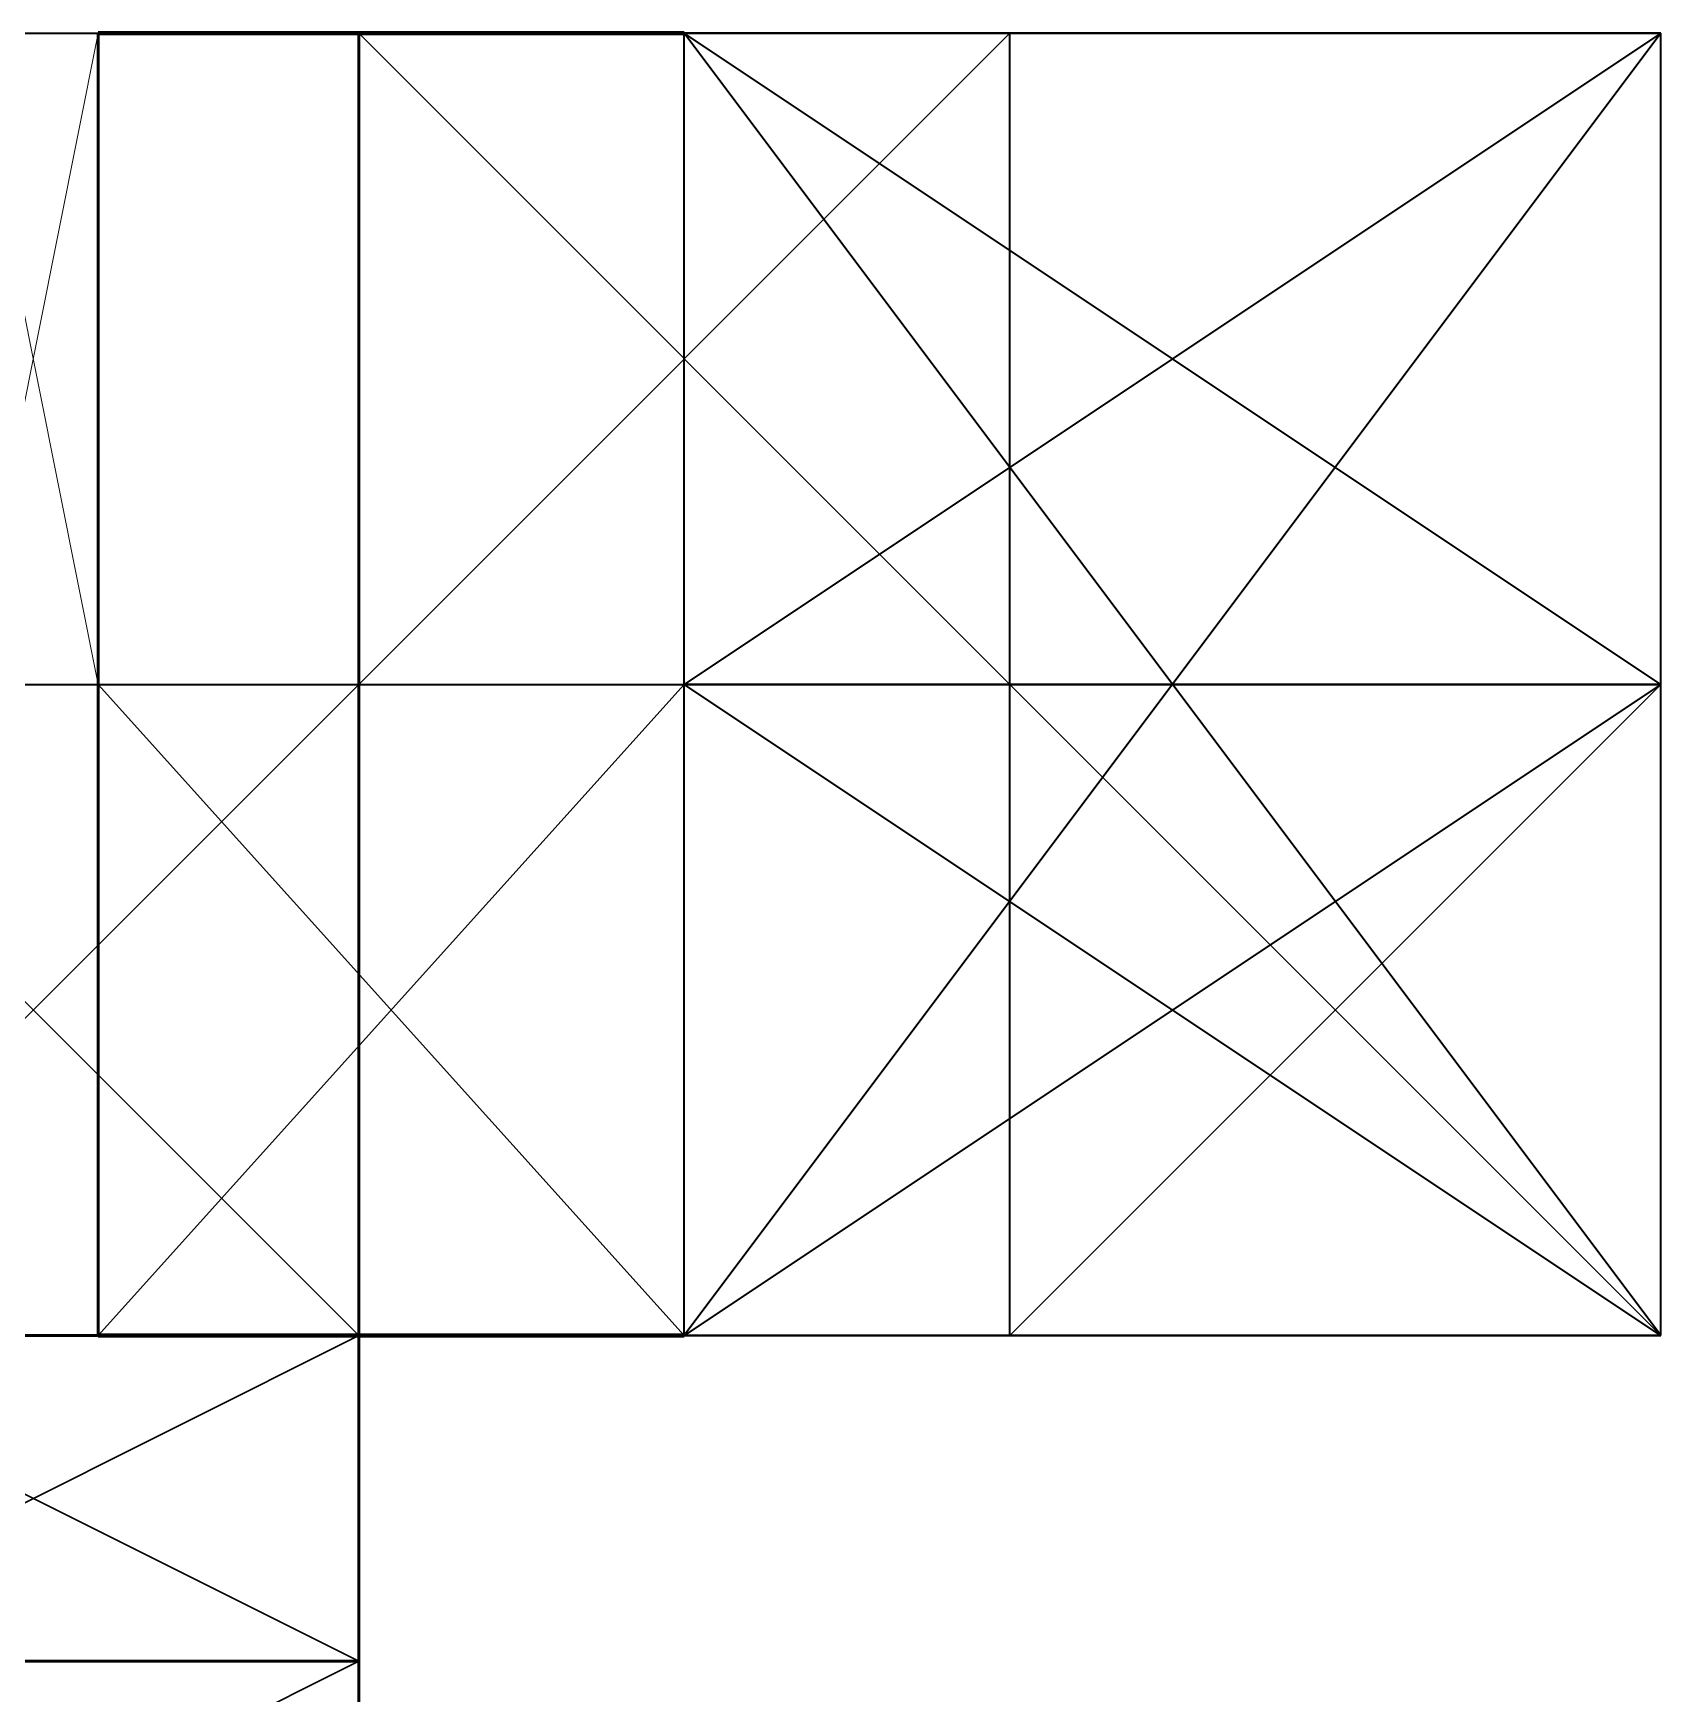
# Model space of a CAD drawing. Header units: metres. Extents: x 0 to 40, y 0 to 40.
# Drawn here: x 20 to 40, y 19.6 to 40 of the extents above; entities that cross this region are included whole.
import ezdxf

# ---------------------------------------------------------------- set-up
doc = ezdxf.new("R2010")
doc.units = ezdxf.units.M
for name, color, linetype, lineweight in [('beam_x', 3, 'Continuous', 35), ('beam_y', 30, 'Continuous', 35), ('brace_floor', 7, 'Continuous', 18), ('brace_space', 250, 'Continuous', 35), ('brace_xz', 1, 'Continuous', 25), ('brace_yz', 6, 'Continuous', 25), ('bridge_beam', 6, 'Continuous', 50), ('bridge_brace_bot', 220, 'Continuous', 30), ('bridge_brace_face', 230, 'Continuous', 30), ('bridge_brace_top', 210, 'Continuous', 30), ('bridge_column', 200, 'Continuous', 40), ('bridge_shear_yz', 10, 'Continuous', 40), ('bridge_truss_side', 6, 'Continuous', 35), ('column', 5, 'Continuous', 50), ('core_wall', 44, 'Continuous', 50), ('shear_wall_xz', 140, 'Continuous', 70)]:
    doc.layers.add(name, color=color, linetype=linetype, lineweight=lineweight)

msp = doc.modelspace()

# ---------------------------------------------------------------- linework, layer by layer
at = {"layer": 'beam_x'}
for p, q in [((16, 40), (24, 40)), ((16, 40, 9), (24, 40, 9)), ((16, 40, 15), (24, 40, 15)), ((16, 40, 21), (24, 40, 21)), ((16, 40, 27), (24, 40, 27)), ((16, 40, 33), (24, 40, 33)), ((16, 40, 39), (24, 40, 39)), ((16, 40, 45), (24, 40, 45)), ((16, 40, 51), (24, 40, 51)), ((16, 40, 57), (24, 40, 57)), ((16, 40, 63), (24, 40, 63)), ((16, 40, 69), (24, 40, 69)), ((16, 40, 75), (24, 40, 75)), ((19.2, 40, 81), (20.8, 40, 81)), ((19.2, 40, 87), (20.8, 40, 87)), ((19.2, 40, 93), (20.8, 40, 93)), ((19.2, 40, 99), (20.8, 40, 99)), ((19.2, 40, 105), (20.8, 40, 105)), ((19.2, 40, 111), (20.8, 40, 111)), ((19.2, 40, 117), (20.8, 40, 117)), ((19.2, 40, 123), (20.8, 40, 123)), ((19.2, 40, 129), (20.8, 40, 129)), ((19.2, 40, 135), (20.8, 40, 135)), ((19.2, 40, 141), (20.8, 40, 141)), ((19.2, 40, 147), (20.8, 40, 147)), ((19.2, 40, 153), (20.8, 40, 153)), ((20.8, 40, 81), (28, 40, 81)), ((20.8, 40, 87), (28, 40, 87)), ((20.8, 40, 93), (28, 40, 93)), ((20.8, 40, 99), (28, 40, 99)), ((20.8, 40, 105), (28, 40, 105)), ((20.8, 40, 111), (28, 40, 111)), ((20.8, 40, 117), (28, 40, 117)), ((20.8, 40, 123), (28, 40, 123)), ((20.8, 40, 129), (28, 40, 129)), ((20.8, 40, 135), (28, 40, 135)), ((20.8, 40, 141), (28, 40, 141)), ((20.8, 40, 147), (28, 40, 147)), ((20.8, 40, 153), (28, 40, 153)), ((24, 40), (32, 40)), ((24, 40, 9), (32, 40, 9)), ((24, 40, 15), (32, 40, 15)), ((24, 40, 21), (32, 40, 21)), ((24, 40, 27), (32, 40, 27)), ((24, 40, 33), (32, 40, 33)), ((24, 40, 39), (32, 40, 39)), ((24, 40, 45), (32, 40, 45)), ((24, 40, 51), (32, 40, 51)), ((24, 40, 57), (32, 40, 57)), ((24, 40, 63), (32, 40, 63)), ((24, 40, 69), (32, 40, 69)), ((24, 40, 75), (32, 40, 75)), ((32, 40), (40, 40)), ((32, 40, 9), (40, 40, 9)), ((32, 40, 15), (40, 40, 15)), ((32, 40, 21), (40, 40, 21)), ((32, 40, 27), (40, 40, 27)), ((32, 40, 33), (40, 40, 33)), ((32, 40, 39), (40, 40, 39)), ((32, 40, 45), (40, 40, 45)), ((32, 40, 51), (40, 40, 51)), ((32, 40, 57), (40, 40, 57)), ((32, 40, 63), (40, 40, 63)), ((32, 40, 69), (40, 40, 69)), ((32, 40, 75), (40, 40, 75)), ((16, 32), (24, 32)), ((16, 32, 9), (24, 32, 9)), ((16, 32, 15), (24, 32, 15)), ((16, 32, 21), (24, 32, 21)), ((16, 32, 27), (24, 32, 27)), ((16, 32, 33), (24, 32, 33)), ((16, 32, 39), (24, 32, 39)), ((16, 32, 45), (24, 32, 45)), ((16, 32, 51), (24, 32, 51)), ((16, 32, 57), (24, 32, 57)), ((16, 32, 63), (24, 32, 63)), ((16, 32, 69), (24, 32, 69)), ((16, 32, 75), (24, 32, 75)), ((19.2, 32, 81), (20.8, 32, 81)), ((19.2, 32, 87), (20.8, 32, 87)), ((19.2, 32, 93), (20.8, 32, 93)), ((19.2, 32, 99), (20.8, 32, 99)), ((19.2, 32, 105), (20.8, 32, 105)), ((19.2, 32, 111), (20.8, 32, 111)), ((19.2, 32, 117), (20.8, 32, 117)), ((19.2, 32, 123), (20.8, 32, 123)), ((19.2, 32, 129), (20.8, 32, 129)), ((19.2, 32, 135), (20.8, 32, 135)), ((19.2, 32, 141), (20.8, 32, 141)), ((19.2, 32, 147), (20.8, 32, 147)), ((19.2, 32, 153), (20.8, 32, 153)), ((20.8, 32, 81), (28, 32, 81)), ((20.8, 32, 87), (28, 32, 87)), ((20.8, 32, 93), (28, 32, 93)), ((20.8, 32, 99), (28, 32, 99)), ((20.8, 32, 105), (28, 32, 105)), ((20.8, 32, 111), (28, 32, 111)), ((20.8, 32, 117), (28, 32, 117)), ((20.8, 32, 123), (28, 32, 123)), ((20.8, 32, 129), (28, 32, 129)), ((20.8, 32, 135), (28, 32, 135)), ((20.8, 32, 141), (28, 32, 141)), ((20.8, 32, 147), (28, 32, 147)), ((20.8, 32, 153), (28, 32, 153)), ((24, 32), (32, 32)), ((24, 32, 9), (32, 32, 9)), ((24, 32, 15), (32, 32, 15)), ((24, 32, 21), (32, 32, 21)), ((24, 32, 27), (32, 32, 27)), ((24, 32, 33), (32, 32, 33)), ((24, 32, 39), (32, 32, 39)), ((24, 32, 45), (32, 32, 45)), ((24, 32, 51), (32, 32, 51)), ((24, 32, 57), (32, 32, 57)), ((24, 32, 63), (32, 32, 63)), ((24, 32, 69), (32, 32, 69)), ((24, 32, 75), (32, 32, 75)), ((32, 32), (40, 32)), ((32, 32, 9), (40, 32, 9)), ((32, 32, 15), (40, 32, 15)), ((32, 32, 21), (40, 32, 21)), ((32, 32, 27), (40, 32, 27)), ((32, 32, 33), (40, 32, 33)), ((32, 32, 39), (40, 32, 39)), ((32, 32, 45), (40, 32, 45)), ((32, 32, 51), (40, 32, 51)), ((32, 32, 57), (40, 32, 57)), ((32, 32, 63), (40, 32, 63)), ((32, 32, 69), (40, 32, 69)), ((32, 32, 75), (40, 32, 75)), ((16, 24), (24, 24)), ((16, 24, 9), (24, 24, 9)), ((16, 24, 15), (24, 24, 15)), ((16, 24, 21), (24, 24, 21)), ((16, 24, 27), (24, 24, 27)), ((16, 24, 33), (24, 24, 33)), ((16, 24, 39), (24, 24, 39)), ((16, 24, 45), (24, 24, 45)), ((16, 24, 51), (24, 24, 51)), ((16, 24, 57), (24, 24, 57)), ((16, 24, 63), (24, 24, 63)), ((16, 24, 69), (24, 24, 69)), ((16, 24, 75), (24, 24, 75)), ((19.2, 24, 81), (20.8, 24, 81)), ((19.2, 24, 87), (20.8, 24, 87)), ((19.2, 24, 93), (20.8, 24, 93)), ((19.2, 24, 99), (20.8, 24, 99)), ((19.2, 24, 105), (20.8, 24, 105)), ((19.2, 24, 111), (20.8, 24, 111)), ((19.2, 24, 117), (20.8, 24, 117)), ((19.2, 24, 123), (20.8, 24, 123)), ((19.2, 24, 129), (20.8, 24, 129)), ((19.2, 24, 135), (20.8, 24, 135)), ((19.2, 24, 141), (20.8, 24, 141)), ((19.2, 24, 147), (20.8, 24, 147)), ((19.2, 24, 153), (20.8, 24, 153)), ((20.8, 24, 81), (28, 24, 81)), ((20.8, 24, 87), (28, 24, 87)), ((20.8, 24, 93), (28, 24, 93)), ((20.8, 24, 99), (28, 24, 99)), ((20.8, 24, 105), (28, 24, 105)), ((20.8, 24, 111), (28, 24, 111)), ((20.8, 24, 117), (28, 24, 117)), ((20.8, 24, 123), (28, 24, 123)), ((20.8, 24, 129), (28, 24, 129)), ((20.8, 24, 135), (28, 24, 135)), ((20.8, 24, 141), (28, 24, 141)), ((20.8, 24, 147), (28, 24, 147)), ((20.8, 24, 153), (28, 24, 153)), ((24, 24), (32, 24)), ((24, 24, 9), (32, 24, 9)), ((24, 24, 15), (32, 24, 15)), ((24, 24, 21), (32, 24, 21)), ((24, 24, 27), (32, 24, 27)), ((24, 24, 33), (32, 24, 33)), ((24, 24, 39), (32, 24, 39)), ((24, 24, 45), (32, 24, 45)), ((24, 24, 51), (32, 24, 51)), ((24, 24, 57), (32, 24, 57)), ((24, 24, 63), (32, 24, 63)), ((24, 24, 69), (32, 24, 69)), ((24, 24, 75), (32, 24, 75)), ((32, 24), (40, 24)), ((32, 24, 9), (40, 24, 9)), ((32, 24, 15), (40, 24, 15)), ((32, 24, 21), (40, 24, 21)), ((32, 24, 27), (40, 24, 27)), ((32, 24, 33), (40, 24, 33)), ((32, 24, 39), (40, 24, 39)), ((32, 24, 45), (40, 24, 45)), ((32, 24, 51), (40, 24, 51)), ((32, 24, 57), (40, 24, 57)), ((32, 24, 63), (40, 24, 63)), ((32, 24, 69), (40, 24, 69)), ((32, 24, 75), (40, 24, 75))]:
    msp.add_line(p, q, dxfattribs=at)
at = {"layer": 'beam_y'}
for p, q in [((20.8, 32, 81), (20.8, 40, 81)), ((20.8, 32, 87), (20.8, 40, 87)), ((20.8, 32, 93), (20.8, 40, 93)), ((20.8, 32, 99), (20.8, 40, 99)), ((20.8, 32, 105), (20.8, 40, 105)), ((20.8, 32, 111), (20.8, 40, 111)), ((20.8, 32, 117), (20.8, 40, 117)), ((20.8, 32, 123), (20.8, 40, 123)), ((20.8, 32, 129), (20.8, 40, 129)), ((20.8, 32, 135), (20.8, 40, 135)), ((20.8, 32, 141), (20.8, 40, 141)), ((20.8, 32, 147), (20.8, 40, 147)), ((20.8, 32, 153), (20.8, 40, 153)), ((24, 32), (24, 40)), ((24, 32, 9), (24, 40, 9)), ((24, 32, 15), (24, 40, 15)), ((24, 32, 21), (24, 40, 21)), ((24, 32, 27), (24, 40, 27)), ((24, 32, 33), (24, 40, 33)), ((24, 32, 39), (24, 40, 39)), ((24, 32, 45), (24, 40, 45)), ((24, 32, 51), (24, 40, 51)), ((24, 32, 57), (24, 40, 57)), ((24, 32, 63), (24, 40, 63)), ((24, 32, 69), (24, 40, 69)), ((24, 32, 75), (24, 40, 75)), ((28, 32, 81), (28, 40, 81)), ((28, 32, 87), (28, 40, 87)), ((28, 32, 93), (28, 40, 93)), ((28, 32, 99), (28, 40, 99)), ((28, 32, 105), (28, 40, 105)), ((28, 32, 111), (28, 40, 111)), ((28, 32, 117), (28, 40, 117)), ((28, 32, 123), (28, 40, 123)), ((28, 32, 129), (28, 40, 129)), ((28, 32, 135), (28, 40, 135)), ((28, 32, 141), (28, 40, 141)), ((28, 32, 147), (28, 40, 147)), ((28, 32, 153), (28, 40, 153)), ((32, 32), (32, 40)), ((32, 32, 9), (32, 40, 9)), ((32, 32, 15), (32, 40, 15)), ((32, 32, 21), (32, 40, 21)), ((32, 32, 27), (32, 40, 27)), ((32, 32, 33), (32, 40, 33)), ((32, 32, 39), (32, 40, 39)), ((32, 32, 45), (32, 40, 45)), ((32, 32, 51), (32, 40, 51)), ((32, 32, 57), (32, 40, 57)), ((32, 32, 63), (32, 40, 63)), ((32, 32, 69), (32, 40, 69)), ((32, 32, 75), (32, 40, 75)), ((40, 32), (40, 40)), ((40, 32, 9), (40, 40, 9)), ((40, 32, 15), (40, 40, 15)), ((40, 32, 21), (40, 40, 21)), ((40, 32, 27), (40, 40, 27)), ((40, 32, 33), (40, 40, 33)), ((40, 32, 39), (40, 40, 39)), ((40, 32, 45), (40, 40, 45)), ((40, 32, 51), (40, 40, 51)), ((40, 32, 57), (40, 40, 57)), ((40, 32, 63), (40, 40, 63)), ((40, 32, 69), (40, 40, 69)), ((40, 32, 75), (40, 40, 75)), ((20.8, 24, 81), (20.8, 32, 81)), ((20.8, 24, 87), (20.8, 32, 87)), ((20.8, 24, 93), (20.8, 32, 93)), ((20.8, 24, 99), (20.8, 32, 99)), ((20.8, 24, 105), (20.8, 32, 105)), ((20.8, 24, 111), (20.8, 32, 111)), ((20.8, 24, 117), (20.8, 32, 117)), ((20.8, 24, 123), (20.8, 32, 123)), ((20.8, 24, 129), (20.8, 32, 129)), ((20.8, 24, 135), (20.8, 32, 135)), ((20.8, 24, 141), (20.8, 32, 141)), ((20.8, 24, 147), (20.8, 32, 147)), ((20.8, 24, 153), (20.8, 32, 153)), ((24, 24), (24, 32)), ((24, 24, 9), (24, 32, 9)), ((24, 24, 15), (24, 32, 15)), ((24, 24, 21), (24, 32, 21)), ((24, 24, 27), (24, 32, 27)), ((24, 24, 33), (24, 32, 33)), ((24, 24, 39), (24, 32, 39)), ((24, 24, 45), (24, 32, 45)), ((24, 24, 51), (24, 32, 51)), ((24, 24, 57), (24, 32, 57)), ((24, 24, 63), (24, 32, 63)), ((24, 24, 69), (24, 32, 69)), ((24, 24, 75), (24, 32, 75)), ((28, 24, 81), (28, 32, 81)), ((28, 24, 87), (28, 32, 87)), ((28, 24, 93), (28, 32, 93)), ((28, 24, 99), (28, 32, 99)), ((28, 24, 105), (28, 32, 105)), ((28, 24, 111), (28, 32, 111)), ((28, 24, 117), (28, 32, 117)), ((28, 24, 123), (28, 32, 123)), ((28, 24, 129), (28, 32, 129)), ((28, 24, 135), (28, 32, 135)), ((28, 24, 141), (28, 32, 141)), ((28, 24, 147), (28, 32, 147)), ((28, 24, 153), (28, 32, 153)), ((32, 24), (32, 32)), ((32, 24, 9), (32, 32, 9)), ((32, 24, 15), (32, 32, 15)), ((32, 24, 21), (32, 32, 21)), ((32, 24, 27), (32, 32, 27)), ((32, 24, 33), (32, 32, 33)), ((32, 24, 39), (32, 32, 39)), ((32, 24, 45), (32, 32, 45)), ((32, 24, 51), (32, 32, 51)), ((32, 24, 57), (32, 32, 57)), ((32, 24, 63), (32, 32, 63)), ((32, 24, 69), (32, 32, 69)), ((32, 24, 75), (32, 32, 75)), ((40, 24), (40, 32)), ((40, 24, 9), (40, 32, 9)), ((40, 24, 15), (40, 32, 15)), ((40, 24, 21), (40, 32, 21)), ((40, 24, 27), (40, 32, 27)), ((40, 24, 33), (40, 32, 33)), ((40, 24, 39), (40, 32, 39)), ((40, 24, 45), (40, 32, 45)), ((40, 24, 51), (40, 32, 51)), ((40, 24, 57), (40, 32, 57)), ((40, 24, 63), (40, 32, 63)), ((40, 24, 69), (40, 32, 69)), ((40, 24, 75), (40, 32, 75))]:
    msp.add_line(p, q, dxfattribs=at)
at = {"layer": 'brace_floor'}
for p, q in [((19.2, 32, 111), (20.8, 40, 111)), ((20.8, 32, 111), (19.2, 40, 111)), ((19.2, 32, 147), (20.8, 40, 147)), ((20.8, 32, 147), (19.2, 40, 147)), ((24, 32), (32, 40)), ((32, 32), (24, 40)), ((24, 32, 39), (32, 40, 39)), ((32, 32, 39), (24, 40, 39)), ((24, 32, 75), (32, 40, 75)), ((32, 32, 75), (24, 40, 75)), ((16, 24), (24, 32)), ((24, 24), (16, 32)), ((16, 24, 39), (24, 32, 39)), ((24, 24, 39), (16, 32, 39)), ((16, 24, 75), (24, 32, 75)), ((24, 24, 75), (16, 32, 75)), ((20.8, 24, 111), (28, 32, 111)), ((28, 24, 111), (20.8, 32, 111)), ((20.8, 24, 147), (28, 32, 147)), ((28, 24, 147), (20.8, 32, 147)), ((32, 24), (40, 32)), ((40, 24), (32, 32)), ((32, 24, 39), (40, 32, 39)), ((40, 24, 39), (32, 32, 39)), ((32, 24, 75), (40, 32, 75)), ((40, 24, 75), (32, 32, 75))]:
    msp.add_line(p, q, dxfattribs=at)
at = {"layer": 'brace_space'}
for p, q in [((40, 24, 75), (28, 40, 81)), ((40, 32, 75), (28, 40, 81)), ((40, 40, 75), (28, 24, 81)), ((40, 40, 75), (28, 32, 81)), ((40, 40, 75), (28, 40, 81)), ((40, 24, 75), (28, 32, 81)), ((40, 32, 75), (28, 24, 81)), ((40, 32, 75), (28, 32, 81)), ((40, 24, 75), (28, 24, 81))]:
    msp.add_line(p, q, dxfattribs=at)
at = {"layer": 'brace_xz'}
for p, q in [((16, 40), (24, 40, 9)), ((24, 40), (16, 40, 9)), ((16, 40, 27), (24, 40, 39)), ((24, 40, 27), (16, 40, 39)), ((16, 40, 51), (24, 40, 63)), ((24, 40, 51), (16, 40, 63)), ((20.8, 40, 87), (28, 40, 99)), ((28, 40, 87), (20.8, 40, 99)), ((20.8, 40, 99), (28, 40, 111)), ((28, 40, 99), (20.8, 40, 111)), ((20.8, 40, 111), (28, 40, 123)), ((28, 40, 111), (20.8, 40, 123)), ((20.8, 40, 123), (28, 40, 135)), ((28, 40, 123), (20.8, 40, 135)), ((20.8, 40, 135), (28, 40, 147)), ((28, 40, 135), (20.8, 40, 147)), ((24, 40), (32, 40, 9)), ((32, 40), (24, 40, 9)), ((24, 40, 15), (32, 40, 27)), ((32, 40, 15), (24, 40, 27)), ((24, 40, 39), (32, 40, 51)), ((32, 40, 39), (24, 40, 51)), ((24, 40, 63), (32, 40, 75)), ((32, 40, 63), (24, 40, 75)), ((32, 40), (40, 40, 9)), ((40, 40), (32, 40, 9)), ((32, 40, 27), (40, 40, 39)), ((40, 40, 27), (32, 40, 39)), ((32, 40, 51), (40, 40, 63)), ((40, 40, 51), (32, 40, 63)), ((16, 32), (24, 32, 9)), ((24, 32), (16, 32, 9)), ((16, 32, 15), (24, 32, 27)), ((24, 32, 15), (16, 32, 27)), ((16, 32, 39), (24, 32, 51)), ((24, 32, 39), (16, 32, 51)), ((16, 32, 63), (24, 32, 75)), ((24, 32, 63), (16, 32, 75)), ((20.8, 32, 87), (28, 32, 99)), ((28, 32, 87), (20.8, 32, 99)), ((20.8, 32, 99), (28, 32, 111)), ((28, 32, 99), (20.8, 32, 111)), ((20.8, 32, 111), (28, 32, 123)), ((28, 32, 111), (20.8, 32, 123)), ((20.8, 32, 123), (28, 32, 135)), ((28, 32, 123), (20.8, 32, 135)), ((20.8, 32, 135), (28, 32, 147)), ((28, 32, 135), (20.8, 32, 147)), ((24, 32), (32, 32, 9)), ((32, 32), (24, 32, 9)), ((24, 32, 27), (32, 32, 39)), ((32, 32, 27), (24, 32, 39)), ((24, 32, 51), (32, 32, 63)), ((32, 32, 51), (24, 32, 63)), ((32, 32), (40, 32, 9)), ((40, 32), (32, 32, 9)), ((32, 32, 15), (40, 32, 27)), ((40, 32, 15), (32, 32, 27)), ((32, 32, 39), (40, 32, 51)), ((40, 32, 39), (32, 32, 51)), ((32, 32, 63), (40, 32, 75)), ((40, 32, 63), (32, 32, 75)), ((16, 24), (24, 24, 9)), ((24, 24), (16, 24, 9)), ((16, 24, 27), (24, 24, 39)), ((24, 24, 27), (16, 24, 39)), ((16, 24, 51), (24, 24, 63)), ((24, 24, 51), (16, 24, 63)), ((20.8, 24, 87), (28, 24, 99)), ((28, 24, 87), (20.8, 24, 99)), ((20.8, 24, 99), (28, 24, 111)), ((28, 24, 99), (20.8, 24, 111)), ((20.8, 24, 111), (28, 24, 123)), ((28, 24, 111), (20.8, 24, 123)), ((20.8, 24, 123), (28, 24, 135)), ((28, 24, 123), (20.8, 24, 135)), ((20.8, 24, 135), (28, 24, 147)), ((28, 24, 135), (20.8, 24, 147)), ((24, 24), (32, 24, 9)), ((32, 24), (24, 24, 9)), ((24, 24, 15), (32, 24, 27)), ((32, 24, 15), (24, 24, 27)), ((24, 24, 39), (32, 24, 51)), ((32, 24, 39), (24, 24, 51)), ((24, 24, 63), (32, 24, 75)), ((32, 24, 63), (24, 24, 75)), ((32, 24), (40, 24, 9)), ((40, 24), (32, 24, 9)), ((32, 24, 27), (40, 24, 39)), ((40, 24, 27), (32, 24, 39)), ((32, 24, 51), (40, 24, 63)), ((40, 24, 51), (32, 24, 63))]:
    msp.add_line(p, q, dxfattribs=at)
at = {"layer": 'brace_yz'}
for p, q in [((24, 32), (24, 40, 9)), ((24, 40), (24, 32, 9)), ((28, 32, 99), (28, 40, 111)), ((28, 40, 99), (28, 32, 111)), ((28, 32, 123), (28, 40, 135)), ((28, 40, 123), (28, 32, 135)), ((32, 32), (32, 40, 9)), ((32, 40), (32, 32, 9)), ((40, 32), (40, 40, 9)), ((40, 40), (40, 32, 9)), ((40, 32, 15), (40, 40, 27)), ((40, 40, 15), (40, 32, 27)), ((40, 32, 27), (40, 40, 39)), ((40, 40, 27), (40, 32, 39)), ((40, 32, 39), (40, 40, 51)), ((40, 40, 39), (40, 32, 51)), ((40, 32, 51), (40, 40, 63)), ((40, 40, 51), (40, 32, 63)), ((40, 32, 63), (40, 40, 75)), ((40, 40, 63), (40, 32, 75)), ((24, 24), (24, 32, 9)), ((24, 32), (24, 24, 9)), ((28, 24, 99), (28, 32, 111)), ((28, 32, 99), (28, 24, 111)), ((28, 24, 123), (28, 32, 135)), ((28, 32, 123), (28, 24, 135)), ((32, 24), (32, 32, 9)), ((32, 32), (32, 24, 9)), ((40, 24), (40, 32, 9)), ((40, 32), (40, 24, 9)), ((40, 24, 15), (40, 32, 27)), ((40, 32, 15), (40, 24, 27)), ((40, 24, 27), (40, 32, 39)), ((40, 32, 27), (40, 24, 39)), ((40, 24, 39), (40, 32, 51)), ((40, 32, 39), (40, 24, 51)), ((40, 24, 51), (40, 32, 63)), ((40, 32, 51), (40, 24, 63)), ((40, 24, 63), (40, 32, 75)), ((40, 32, 63), (40, 24, 75))]:
    msp.add_line(p, q, dxfattribs=at)
at = {"layer": 'bridge_beam'}
for p, q in [((16, 24, 33), (24, 24, 33)), ((16, 24, 39), (24, 24, 39)), ((16, 24, 69), (24, 24, 69)), ((16, 24, 75), (24, 24, 75)), ((16, 24, 105), (24, 24, 105)), ((16, 24, 111), (24, 24, 111)), ((16, 24, 141), (24, 24, 141)), ((16, 24, 153), (24, 24, 153)), ((24, 20, 33), (24, 24, 33)), ((24, 20, 39), (24, 24, 39)), ((24, 20, 69), (24, 24, 69)), ((24, 20, 75), (24, 24, 75)), ((24, 20, 105), (24, 24, 105)), ((24, 20, 111), (24, 24, 111)), ((24, 20, 141), (24, 24, 141)), ((24, 20, 153), (24, 24, 153)), ((16, 20, 33), (24, 20, 33)), ((16, 20, 39), (24, 20, 39)), ((16, 20, 69), (24, 20, 69)), ((16, 20, 75), (24, 20, 75)), ((16, 20, 105), (24, 20, 105)), ((16, 20, 111), (24, 20, 111)), ((16, 20, 141), (24, 20, 141)), ((16, 20, 153), (24, 20, 153)), ((24, 16, 33), (24, 20, 33)), ((24, 16, 39), (24, 20, 39)), ((24, 16, 69), (24, 20, 69)), ((24, 16, 75), (24, 20, 75)), ((24, 16, 105), (24, 20, 105)), ((24, 16, 111), (24, 20, 111)), ((24, 16, 141), (24, 20, 141)), ((24, 16, 153), (24, 20, 153))]:
    msp.add_line(p, q, dxfattribs=at)
at = {"layer": 'bridge_brace_bot'}
for p, q in [((16, 20, 33), (24, 24, 33)), ((24, 20, 33), (16, 24, 33)), ((16, 20, 69), (24, 24, 69)), ((24, 20, 69), (16, 24, 69)), ((16, 20, 105), (24, 24, 105)), ((24, 20, 105), (16, 24, 105)), ((16, 20, 141), (24, 24, 141)), ((24, 20, 141), (16, 24, 141)), ((16, 16, 33), (24, 20, 33)), ((16, 16, 69), (24, 20, 69)), ((16, 16, 105), (24, 20, 105)), ((16, 16, 141), (24, 20, 141))]:
    msp.add_line(p, q, dxfattribs=at)
at = {"layer": 'bridge_brace_face'}
for p, q in [((16, 24, 33), (24, 24, 39)), ((24, 24, 33), (16, 24, 39)), ((16, 24, 69), (24, 24, 75)), ((24, 24, 69), (16, 24, 75)), ((16, 24, 105), (24, 24, 111)), ((24, 24, 105), (16, 24, 111)), ((16, 24, 141), (24, 24, 153)), ((24, 24, 141), (16, 24, 153))]:
    msp.add_line(p, q, dxfattribs=at)
at = {"layer": 'bridge_brace_top'}
for p, q in [((16, 20, 39), (24, 24, 39)), ((24, 20, 39), (16, 24, 39)), ((16, 20, 75), (24, 24, 75)), ((24, 20, 75), (16, 24, 75)), ((16, 20, 111), (24, 24, 111)), ((24, 20, 111), (16, 24, 111)), ((16, 20, 153), (24, 24, 153)), ((24, 20, 153), (16, 24, 153)), ((16, 16, 39), (24, 20, 39)), ((16, 16, 75), (24, 20, 75)), ((16, 16, 111), (24, 20, 111)), ((16, 16, 153), (24, 20, 153))]:
    msp.add_line(p, q, dxfattribs=at)
at = {"layer": 'bridge_column'}
for p, q in [((24, 24, 33), (24, 24, 39)), ((24, 24, 69), (24, 24, 75)), ((24, 24, 105), (24, 24, 111)), ((24, 24, 141), (24, 24, 153)), ((24, 20, 33), (24, 20, 39)), ((24, 20, 69), (24, 20, 75)), ((24, 20, 105), (24, 20, 111)), ((24, 20, 141), (24, 20, 153))]:
    msp.add_line(p, q, dxfattribs=at)
at = {"layer": 'bridge_shear_yz'}
for p, q in [((24, 20, 33), (24, 24, 39)), ((24, 20, 39), (24, 24, 33)), ((24, 20, 69), (24, 24, 75)), ((24, 20, 75), (24, 24, 69)), ((24, 20, 105), (24, 24, 111)), ((24, 20, 111), (24, 24, 105)), ((24, 20, 141), (24, 24, 153)), ((24, 20, 153), (24, 24, 141)), ((24, 16, 33), (24, 20, 39)), ((24, 16, 39), (24, 20, 33)), ((24, 16, 69), (24, 20, 75)), ((24, 16, 75), (24, 20, 69)), ((24, 16, 105), (24, 20, 111)), ((24, 16, 111), (24, 20, 105)), ((24, 16, 141), (24, 20, 153)), ((24, 16, 153), (24, 20, 141))]:
    msp.add_line(p, q, dxfattribs=at)
at = {"layer": 'bridge_truss_side'}
for p, q in [((24, 20, 33), (24, 24, 39)), ((24, 20, 39), (24, 24, 33)), ((24, 20, 69), (24, 24, 75)), ((24, 20, 75), (24, 24, 69)), ((24, 20, 105), (24, 24, 111)), ((24, 20, 111), (24, 24, 105)), ((24, 20, 141), (24, 24, 153)), ((24, 20, 153), (24, 24, 141)), ((24, 16, 33), (24, 20, 39)), ((24, 16, 39), (24, 20, 33)), ((24, 16, 69), (24, 20, 75)), ((24, 16, 75), (24, 20, 69)), ((24, 16, 105), (24, 20, 111)), ((24, 16, 111), (24, 20, 105)), ((24, 16, 141), (24, 20, 153)), ((24, 16, 153), (24, 20, 141))]:
    msp.add_line(p, q, dxfattribs=at)
at = {"layer": 'column'}
for p, q in [((20.8, 40, 81), (20.8, 40, 87)), ((20.8, 40, 87), (20.8, 40, 93)), ((20.8, 40, 93), (20.8, 40, 99)), ((20.8, 40, 99), (20.8, 40, 105)), ((20.8, 40, 105), (20.8, 40, 111)), ((20.8, 40, 111), (20.8, 40, 117)), ((20.8, 40, 117), (20.8, 40, 123)), ((20.8, 40, 123), (20.8, 40, 129)), ((20.8, 40, 129), (20.8, 40, 135)), ((20.8, 40, 135), (20.8, 40, 141)), ((20.8, 40, 141), (20.8, 40, 147)), ((20.8, 40, 147), (20.8, 40, 153)), ((24, 40), (24, 40, 9)), ((24, 40, 9), (24, 40, 15)), ((24, 40, 15), (24, 40, 21)), ((24, 40, 21), (24, 40, 27)), ((24, 40, 27), (24, 40, 33)), ((24, 40, 33), (24, 40, 39)), ((24, 40, 39), (24, 40, 45)), ((24, 40, 45), (24, 40, 51)), ((24, 40, 51), (24, 40, 57)), ((24, 40, 57), (24, 40, 63)), ((24, 40, 63), (24, 40, 69)), ((24, 40, 69), (24, 40, 75)), ((28, 40, 81), (28, 40, 87)), ((28, 40, 87), (28, 40, 93)), ((28, 40, 93), (28, 40, 99)), ((28, 40, 99), (28, 40, 105)), ((28, 40, 105), (28, 40, 111)), ((28, 40, 111), (28, 40, 117)), ((28, 40, 117), (28, 40, 123)), ((28, 40, 123), (28, 40, 129)), ((28, 40, 129), (28, 40, 135)), ((28, 40, 135), (28, 40, 141)), ((28, 40, 141), (28, 40, 147)), ((28, 40, 147), (28, 40, 153)), ((32, 40), (32, 40, 9)), ((32, 40, 9), (32, 40, 15)), ((32, 40, 15), (32, 40, 21)), ((32, 40, 21), (32, 40, 27)), ((32, 40, 27), (32, 40, 33)), ((32, 40, 33), (32, 40, 39)), ((32, 40, 39), (32, 40, 45)), ((32, 40, 45), (32, 40, 51)), ((32, 40, 51), (32, 40, 57)), ((32, 40, 57), (32, 40, 63)), ((32, 40, 63), (32, 40, 69)), ((32, 40, 69), (32, 40, 75)), ((40, 40), (40, 40, 9)), ((40, 40, 9), (40, 40, 15)), ((40, 40, 15), (40, 40, 21)), ((40, 40, 21), (40, 40, 27)), ((40, 40, 27), (40, 40, 33)), ((40, 40, 33), (40, 40, 39)), ((40, 40, 39), (40, 40, 45)), ((40, 40, 45), (40, 40, 51)), ((40, 40, 51), (40, 40, 57)), ((40, 40, 57), (40, 40, 63)), ((40, 40, 63), (40, 40, 69)), ((40, 40, 69), (40, 40, 75)), ((20.8, 32, 81), (20.8, 32, 87)), ((20.8, 32, 87), (20.8, 32, 93)), ((20.8, 32, 93), (20.8, 32, 99)), ((20.8, 32, 99), (20.8, 32, 105)), ((20.8, 32, 105), (20.8, 32, 111)), ((20.8, 32, 111), (20.8, 32, 117)), ((20.8, 32, 117), (20.8, 32, 123)), ((20.8, 32, 123), (20.8, 32, 129)), ((20.8, 32, 129), (20.8, 32, 135)), ((20.8, 32, 135), (20.8, 32, 141)), ((20.8, 32, 141), (20.8, 32, 147)), ((20.8, 32, 147), (20.8, 32, 153)), ((24, 32), (24, 32, 9)), ((24, 32, 9), (24, 32, 15)), ((24, 32, 15), (24, 32, 21)), ((24, 32, 21), (24, 32, 27)), ((24, 32, 27), (24, 32, 33)), ((24, 32, 33), (24, 32, 39)), ((24, 32, 39), (24, 32, 45)), ((24, 32, 45), (24, 32, 51)), ((24, 32, 51), (24, 32, 57)), ((24, 32, 57), (24, 32, 63)), ((24, 32, 63), (24, 32, 69)), ((24, 32, 69), (24, 32, 75)), ((28, 32, 81), (28, 32, 87)), ((28, 32, 87), (28, 32, 93)), ((28, 32, 93), (28, 32, 99)), ((28, 32, 99), (28, 32, 105)), ((28, 32, 105), (28, 32, 111)), ((28, 32, 111), (28, 32, 117)), ((28, 32, 117), (28, 32, 123)), ((28, 32, 123), (28, 32, 129)), ((28, 32, 129), (28, 32, 135)), ((28, 32, 135), (28, 32, 141)), ((28, 32, 141), (28, 32, 147)), ((28, 32, 147), (28, 32, 153)), ((32, 32), (32, 32, 9)), ((32, 32, 9), (32, 32, 15)), ((32, 32, 15), (32, 32, 21)), ((32, 32, 21), (32, 32, 27)), ((32, 32, 27), (32, 32, 33)), ((32, 32, 33), (32, 32, 39)), ((32, 32, 39), (32, 32, 45)), ((32, 32, 45), (32, 32, 51)), ((32, 32, 51), (32, 32, 57)), ((32, 32, 57), (32, 32, 63)), ((32, 32, 63), (32, 32, 69)), ((32, 32, 69), (32, 32, 75)), ((40, 32), (40, 32, 9)), ((40, 32, 9), (40, 32, 15)), ((40, 32, 15), (40, 32, 21)), ((40, 32, 21), (40, 32, 27)), ((40, 32, 27), (40, 32, 33)), ((40, 32, 33), (40, 32, 39)), ((40, 32, 39), (40, 32, 45)), ((40, 32, 45), (40, 32, 51)), ((40, 32, 51), (40, 32, 57)), ((40, 32, 57), (40, 32, 63)), ((40, 32, 63), (40, 32, 69)), ((40, 32, 69), (40, 32, 75)), ((20.8, 24, 81), (20.8, 24, 87)), ((20.8, 24, 87), (20.8, 24, 93)), ((20.8, 24, 93), (20.8, 24, 99)), ((20.8, 24, 99), (20.8, 24, 105)), ((20.8, 24, 105), (20.8, 24, 111)), ((20.8, 24, 111), (20.8, 24, 117)), ((20.8, 24, 117), (20.8, 24, 123)), ((20.8, 24, 123), (20.8, 24, 129)), ((20.8, 24, 129), (20.8, 24, 135)), ((20.8, 24, 135), (20.8, 24, 141)), ((20.8, 24, 141), (20.8, 24, 147)), ((20.8, 24, 147), (20.8, 24, 153)), ((24, 24), (24, 24, 9)), ((24, 24, 9), (24, 24, 15)), ((24, 24, 15), (24, 24, 21)), ((24, 24, 21), (24, 24, 27)), ((24, 24, 27), (24, 24, 33)), ((24, 24, 33), (24, 24, 39)), ((24, 24, 39), (24, 24, 45)), ((24, 24, 45), (24, 24, 51)), ((24, 24, 51), (24, 24, 57)), ((24, 24, 57), (24, 24, 63)), ((24, 24, 63), (24, 24, 69)), ((24, 24, 69), (24, 24, 75)), ((28, 24, 81), (28, 24, 87)), ((28, 24, 87), (28, 24, 93)), ((28, 24, 93), (28, 24, 99)), ((28, 24, 99), (28, 24, 105)), ((28, 24, 105), (28, 24, 111)), ((28, 24, 111), (28, 24, 117)), ((28, 24, 117), (28, 24, 123)), ((28, 24, 123), (28, 24, 129)), ((28, 24, 129), (28, 24, 135)), ((28, 24, 135), (28, 24, 141)), ((28, 24, 141), (28, 24, 147)), ((28, 24, 147), (28, 24, 153)), ((32, 24), (32, 24, 9)), ((32, 24, 9), (32, 24, 15)), ((32, 24, 15), (32, 24, 21)), ((32, 24, 21), (32, 24, 27)), ((32, 24, 27), (32, 24, 33)), ((32, 24, 33), (32, 24, 39)), ((32, 24, 39), (32, 24, 45)), ((32, 24, 45), (32, 24, 51)), ((32, 24, 51), (32, 24, 57)), ((32, 24, 57), (32, 24, 63)), ((32, 24, 63), (32, 24, 69)), ((32, 24, 69), (32, 24, 75)), ((40, 24), (40, 24, 9)), ((40, 24, 9), (40, 24, 15)), ((40, 24, 15), (40, 24, 21)), ((40, 24, 21), (40, 24, 27)), ((40, 24, 27), (40, 24, 33)), ((40, 24, 33), (40, 24, 39)), ((40, 24, 39), (40, 24, 45)), ((40, 24, 45), (40, 24, 51)), ((40, 24, 51), (40, 24, 57)), ((40, 24, 57), (40, 24, 63)), ((40, 24, 63), (40, 24, 69)), ((40, 24, 69), (40, 24, 75))]:
    msp.add_line(p, q, dxfattribs=at)
at = {"layer": 'core_wall'}
for p, q in [((20.8, 32, 93), (20.8, 40, 99)), ((20.8, 40, 93), (20.8, 32, 99)), ((20.8, 32, 111), (20.8, 40, 117)), ((20.8, 40, 111), (20.8, 32, 117)), ((20.8, 32, 129), (20.8, 40, 135)), ((20.8, 40, 129), (20.8, 32, 135)), ((20.8, 32, 147), (20.8, 40, 153)), ((20.8, 40, 147), (20.8, 32, 153)), ((24, 32), (24, 40, 9)), ((24, 40), (24, 32, 9)), ((24, 32, 21), (24, 40, 27)), ((24, 40, 21), (24, 32, 27)), ((24, 32, 39), (24, 40, 45)), ((24, 40, 39), (24, 32, 45)), ((24, 32, 57), (24, 40, 63)), ((24, 40, 57), (24, 32, 63)), ((20.8, 24, 93), (20.8, 32, 99)), ((20.8, 32, 93), (20.8, 24, 99)), ((20.8, 24, 111), (20.8, 32, 117)), ((20.8, 32, 111), (20.8, 24, 117)), ((20.8, 24, 129), (20.8, 32, 135)), ((20.8, 32, 129), (20.8, 24, 135)), ((20.8, 24, 147), (20.8, 32, 153)), ((20.8, 32, 147), (20.8, 24, 153)), ((24, 24), (24, 32, 9)), ((24, 32), (24, 24, 9)), ((24, 24, 21), (24, 32, 27)), ((24, 32, 21), (24, 24, 27)), ((24, 24, 39), (24, 32, 45)), ((24, 32, 39), (24, 24, 45)), ((24, 24, 57), (24, 32, 63)), ((24, 32, 57), (24, 24, 63))]:
    msp.add_line(p, q, dxfattribs=at)
at = {"layer": 'shear_wall_xz'}
for p, q in [((20.8, 40, 147), (28, 40, 153)), ((28, 40, 147), (20.8, 40, 153)), ((20.8, 24, 147), (28, 24, 153)), ((28, 24, 147), (20.8, 24, 153))]:
    msp.add_line(p, q, dxfattribs=at)

doc.saveas('drawing.dxf')
